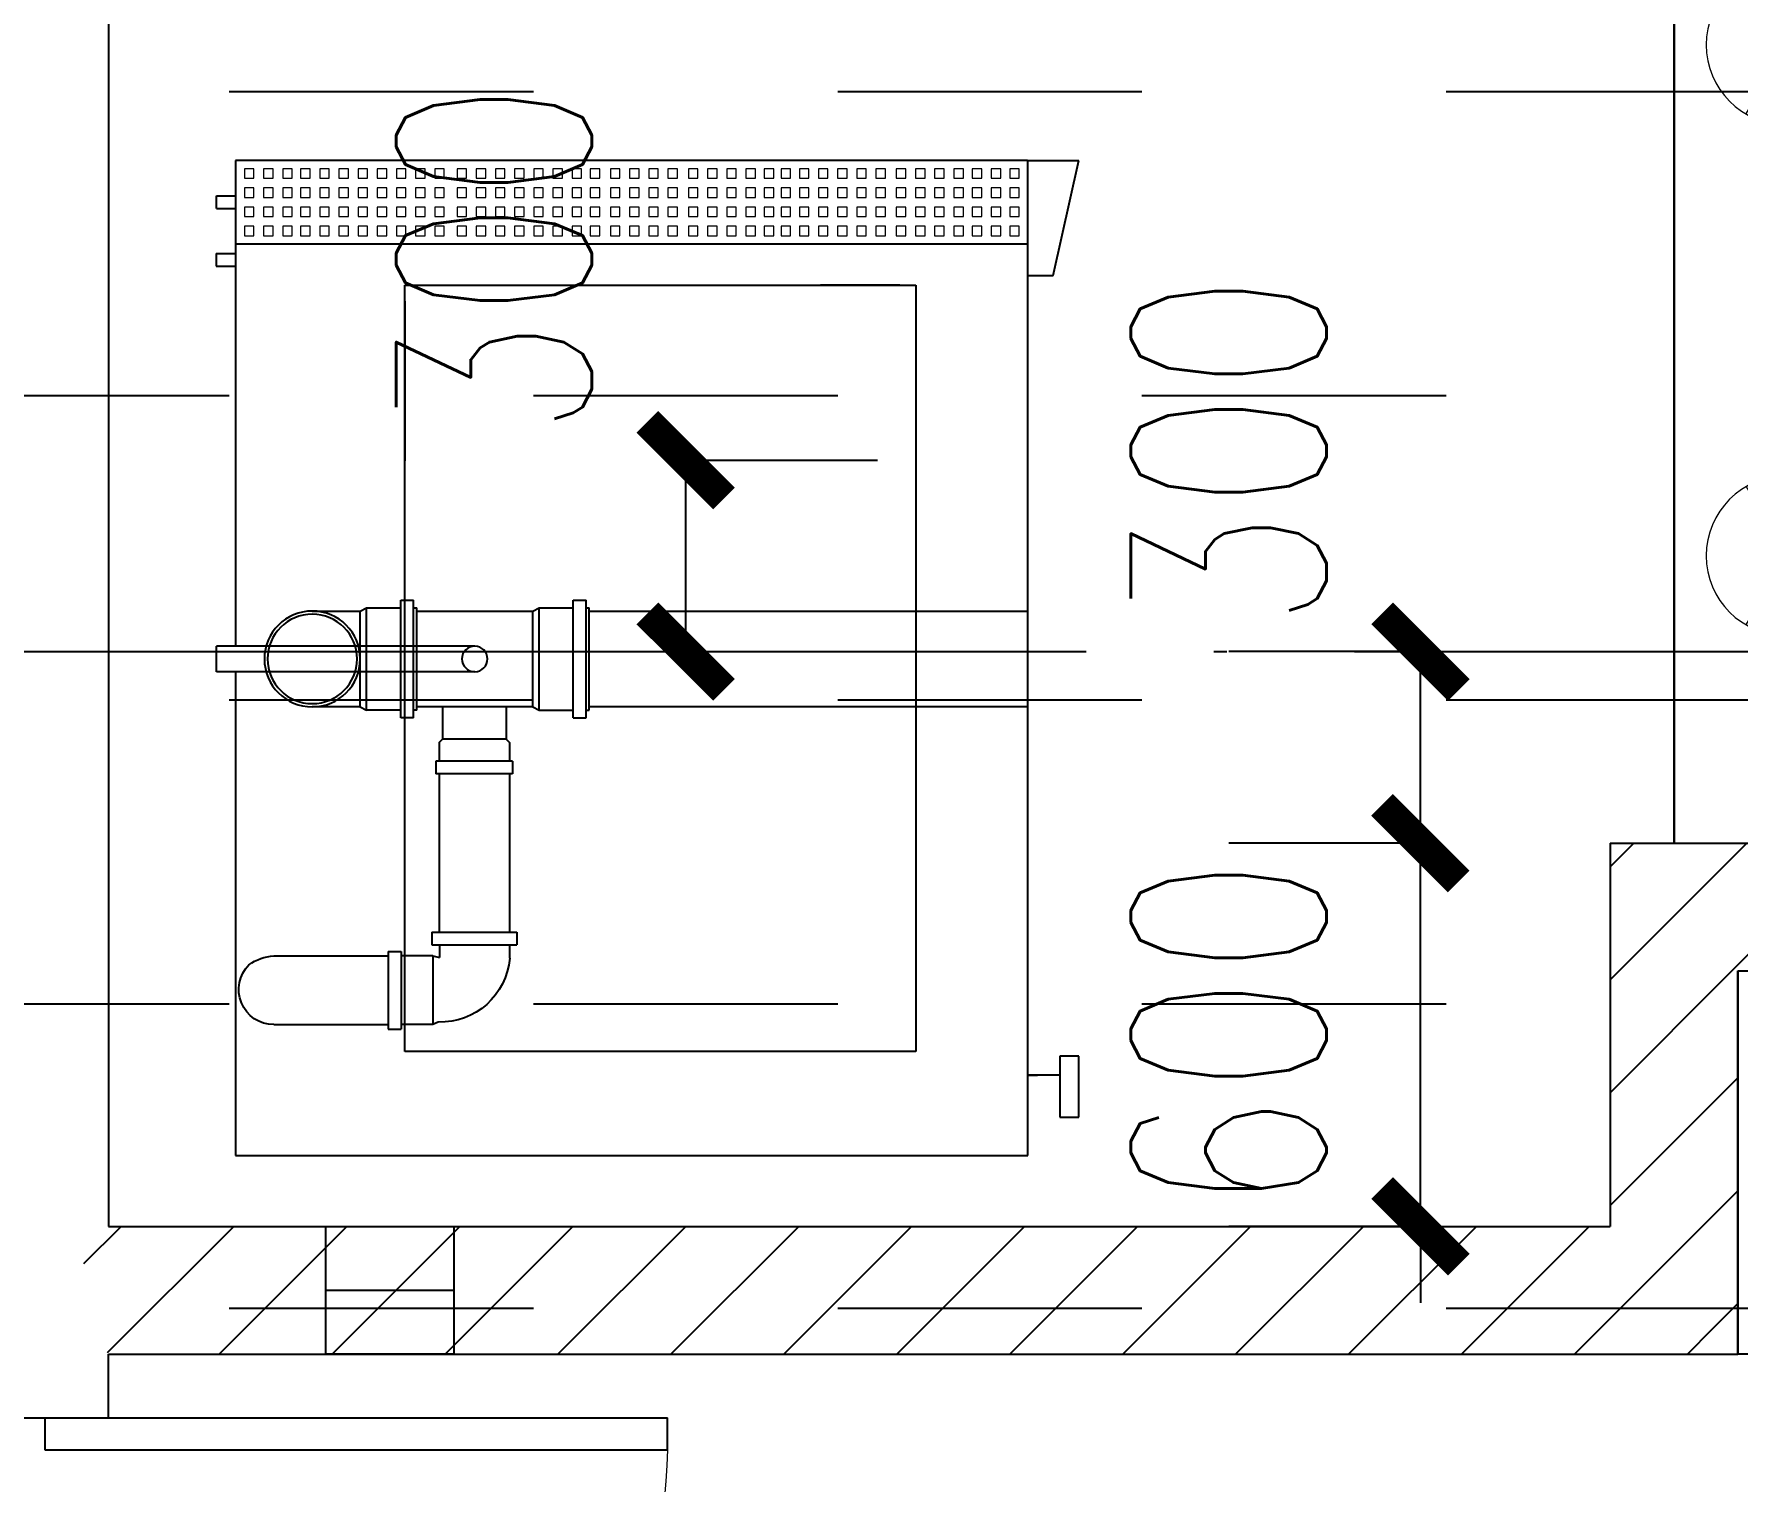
# Model space of a CAD drawing. Header units: millimetres. Extents: x 12325263 to 13848842, y -1463133 to 573208.
# Drawn here: x 12566980 to 12569647, y -844187 to -841920 of the extents above; entities that cross this region are included whole.
import ezdxf
from ezdxf.xclip import XClip

# ---------------------------------------------------------------- set-up
doc = ezdxf.new("R2010")
doc.units = ezdxf.units.MM
doc.header["$LTSCALE"] = 1000
doc.header["$XCLIPFRAME"] = 0
doc.linetypes.add('DOTE', pattern=[2.42, 2, -0.2, 0.02, -0.2])
for name, color, linetype in [('A-ANNO-DIMS', 83, 'Continuous'), ('A-AXIS', 16, 'DOTE'), ('A-WALL', 5, 'Continuous'), ('A-WALL-PATT', 8, 'Continuous'), ('A_WALL(防火墙)', 151, 'Continuous'), ('fur202301', 252, 'Continuous'), ('WALL', 5, 'Continuous'), ('WALL-SHATCH', 8, 'Continuous'), ('WINDOW', 4, 'Continuous'), ('WINDOW_TEXT', 7, 'Continuous'), ('建筑-楼板开洞', 251, 'Continuous')]:
    doc.layers.add(name, color=color, linetype=linetype)
doc.styles.add('_TCH_DIM_T3', font='SIMPLEX.shx', dxfattribs={"width": 0.705882, "bigfont": 'GBCBIG.shx'})
doc.styles.add('_TCH_WINDOW', font='SIMPLEX', dxfattribs={"width": 0.7, "height": 3.5, "bigfont": 'GBCBIG'})
doc.dimstyles.new('_TCH_ARCH&&120', dxfattribs={"dimtxt": 306, "dimasz": 120, "dimexe": 300, "dimexo": 360, "dimgap": 147, "dimtad": 1, "dimdec": 0, "dimzin": 0, "dimdsep": 46, "dimtxsty": '_TCH_DIM_T3', "dimblk": 'ARCHTICK', "dimcen": 0.09, "dimclrt": 7, "dimazin": 2, "dimtfac": 1, "dimtdec": 0, "dimtix": 1, "dimtmove": 2, "dimatfit": 3, "dimfxl": 1, "dimfxlon": 1, "dimtolj": 1, "dimtzin": 0, "dimarcsym": 0})
pattern_1 = [(45, (0, 89.76), (-88.388383, 88.388383), [])]

# ---------------------------------------------------------------- blocks, each defined once
blk = doc.blocks.new('adgshg13-A$C7F010FC0')
at = {"layer": 'WALL-SHATCH'}
h = blk.add_hatch(color=256, dxfattribs=at)
h.dxf.hatch_style = 1
h.paths.add_polyline_path([(-60384.2, -16880.9), (-763.2, 197.5), (12587.6, -13153.3), (12587.6, -157996), (-162964.9, -188820.4), (-171262.4, -180522.9), (-171262.4, -31310.9), (-150707.2, -10755.7), (-131860.1, -7980.9), (-99162.4, -7980.9), (-99162.4, -4980.9), (-76620.4, -4980.9), (-70107.7, -16880.9)], flags=16)
h.paths.add_polyline_path([(-60091.2, -16380.9), (-646.9, 646.9), (12987.6, -12987.6), (12987.6, -158331.9), (-163100.6, -189250.4), (-171662.4, -180688.6), (-171662.4, -31145.2), (-150777.9, -10260.7), (-131896.7, -7480.9), (-99562.4, -7480.9), (-99562.4, -4580.9), (-76365.6, -4580.9), (-69907.5, -16380.9)])
blk = doc.blocks.new('A$C4C7A72D3')
at = {"layer": 'WALL', "color": 1}
blk.add_blockref('adgshg13-A$C7F010FC0', (210433, 205503.6), dxfattribs=at)
blk = doc.blocks.new('qlzw')
at = {"layer": 'A-AXIS'}
blk.add_line((12411416.8, 1038989.8), (12486866.8, 1038989.8), dxfattribs=at)
blk = doc.blocks.new('asdgag管位')
at = {"layer": 'fur202301'}
blk.add_line((12573126, 675360.4), (12573126, 675160.4), dxfattribs=at)
blk.add_lwpolyline([(12573026, 675360.4), (12573226, 675360.4), (12573226, 675160.4), (12573026, 675160.4)], close=True, dxfattribs=at)
blk = doc.blocks.new('asdgag2019062415121369766')
at = {"color": 2}
for p, q in [((145.4, 0), (145.4, -30)), ((145.4, 0), (165.4, 0)), ((165.4, 0), (165.4, -30)), ((55.4, -0.2), (55.4, -30)), ((75.4, -0.2), (55.4, -0.2)), ((75.4, -0.2), (75.4, -30)), ((760.4, -77.9), (760.4, -0.2)), ((800.4, -0.2), (760.4, -0.2)), ((800.4, -77.9), (800.4, -0.2)), ((0, -1269.8), (0, -30)), ((0, -30), (760.4, -30)), ((130.4, -30), (130.4, -1270)), ((800.4, -30), (1558, -30)), ((1558, -30), (1558, -1270)), ((760.4, -404.5), (760.4, -77.9)), ((800.4, -404.5), (800.4, -77.9)), ((1245.5, -90), (1245.5, -269.1)), ((1353, -90), (1353, -269.1)), ((705.4, -150.2), (705.4, -225.2)), ((855.4, -225.2), (855.4, -150.2)), ((705.4, -225.2), (700.4, -235.2)), ((860.4, -235.2), (700.4, -235.2)), ((700.4, -235.2), (700.4, -288.7)), ((855.4, -225.2), (705.4, -225.2)), ((855.4, -225.2), (860.4, -235.2)), ((860.4, -288.7), (860.4, -235.2)), ((872.4, -288.7), (688.4, -288.7)), ((688.4, -288.7), (688.4, -308.7)), ((872.4, -308.7), (872.4, -288.7)), ((1238.5, -269.1), (1360, -269.1)), ((1238.5, -269.1), (1238.5, -289.1)), ((1238.5, -289.1), (1360, -289.1)), ((1245.5, -339.1), (1245.5, -289.1)), ((1353, -339.1), (1353, -289.1)), ((1360, -269.1), (1360, -289.1)), ((1395, -295), (195, -295)), ((195, -295), (195, -1095)), ((220, -295), (470, -295)), ((872.4, -308.7), (688.4, -308.7)), ((700.4, -308.7), (700.4, -313.7)), ((860.4, -313.7), (700.4, -313.7)), ((855.4, -313.7), (705.4, -313.7)), ((705.4, -313.7), (705.4, -495.2)), ((855.4, -495.2), (855.4, -313.7)), ((860.4, -313.7), (860.4, -308.7)), ((1395, -1095), (1395, -295)), ((940.5, -463.8), (940.5, -343.8)), ((940.5, -343.8), (960.5, -343.8)), ((960.5, -463.8), (960.5, -343.8)), ((1208, -337.1), (1228, -337.1)), ((1208, -337.1), (1208, -348.8)), ((1228, -337.1), (1228, -470.4)), ((1245.5, -339.1), (1248, -349.1)), ((1245.5, -339.1), (1353, -339.1)), ((1348.9, -347.3), (1353, -339.1)), ((856.2, -353.8), (906.2, -353.8)), ((911.2, -348.8), (906.2, -353.8)), ((906.2, -453.8), (906.2, -353.8)), ((911.2, -348.8), (940.5, -348.8)), ((960.5, -348.8), (1208, -348.8)), ((1208, -348.8), (1208, -458.8)), ((1228, -349.1), (1240.5, -349.1)), ((1240.5, -349.1), (1248, -349.1)), ((856.2, -453.8), (906.2, -453.8)), ((906.2, -453.8), (911.2, -458.8)), ((911.2, -458.8), (940.5, -458.8)), ((940.5, -463.8), (960.5, -463.8)), ((960.5, -458.8), (1208, -458.8)), ((1208, -458.8), (1208, -470.4)), ((1208, -470.4), (1228, -470.4)), ((1228, -459.1), (1248.9, -459.1)), ((705.4, -495.2), (700.4, -505.2)), ((860.4, -505.2), (700.4, -505.2)), ((700.4, -505.2), (700.4, -558.7)), ((855.4, -495.2), (705.4, -495.2)), ((855.4, -495.2), (860.4, -505.2)), ((860.4, -505.2), (860.4, -558.7)), ((872.4, -558.7), (688.4, -558.7)), ((688.4, -558.7), (688.4, -578.7)), ((872.4, -558.7), (872.4, -578.7)), ((872.4, -578.7), (688.4, -578.7)), ((700.4, -578.7), (700.4, -583.7)), ((860.4, -583.7), (700.4, -583.7)), ((705.4, -583.7), (705.4, -1270)), ((855.4, -1270), (855.4, -583.7)), ((860.4, -578.7), (860.4, -583.7)), ((195, -1070), (195, -945.8)), ((1395, -1070), (1395, -945.8)), ((195, -1095), (1395, -1095)), ((220, -1095), (470, -1095)), ((1558, -1270), (0, -1270)), ((0, -1270), (0, -1349.8)), ((180, -1270), (180, -1310)), ((1432.2, -1320.2), (1432.2, -1270.2)), ((1432.2, -1270.2), (1432.2, -1285.2)), ((180, -1310), (0, -1349.8)), ((1402.2, -1350.2), (1402.2, -1320.2)), ((1402.2, -1320.2), (1497.9, -1320.2)), ((1497.9, -1320.2), (1497.9, -1350.2)), ((1497.9, -1350.2), (1402.2, -1350.2))]:
    blk.add_line(p, q, dxfattribs=at)
at = {"color": 1, "lineweight": 9}
for p, q in [((12.9, -43.9), (27.9, -43.9)), ((12.9, -58.9), (12.9, -43.9)), ((27.9, -43.9), (27.9, -58.9)), ((42.9, -43.9), (57.9, -43.9)), ((42.9, -58.9), (42.9, -43.9)), ((57.9, -43.9), (57.9, -58.9)), ((72.9, -43.9), (87.9, -43.9)), ((72.9, -58.9), (72.9, -43.9)), ((87.9, -43.9), (87.9, -58.9)), ((102.9, -43.9), (117.9, -43.9)), ((102.9, -58.9), (102.9, -43.9)), ((117.9, -43.9), (117.9, -58.9)), ((27.9, -58.9), (12.9, -58.9)), ((12.9, -73.9), (27.9, -73.9)), ((12.9, -88.9), (12.9, -73.9)), ((27.9, -73.9), (27.9, -88.9)), ((57.9, -58.9), (42.9, -58.9)), ((42.9, -73.9), (57.9, -73.9)), ((42.9, -88.9), (42.9, -73.9)), ((57.9, -73.9), (57.9, -88.9)), ((87.9, -58.9), (72.9, -58.9)), ((72.9, -73.9), (87.9, -73.9)), ((72.9, -88.9), (72.9, -73.9)), ((87.9, -73.9), (87.9, -88.9)), ((117.9, -58.9), (102.9, -58.9)), ((102.9, -73.9), (117.9, -73.9)), ((102.9, -88.9), (102.9, -73.9)), ((117.9, -73.9), (117.9, -88.9)), ((27.9, -88.9), (12.9, -88.9)), ((12.9, -103.9), (27.9, -103.9)), ((12.9, -118.9), (12.9, -103.9)), ((27.9, -103.9), (27.9, -118.9)), ((57.9, -88.9), (42.9, -88.9)), ((42.9, -103.9), (57.9, -103.9)), ((42.9, -118.9), (42.9, -103.9)), ((57.9, -103.9), (57.9, -118.9)), ((87.9, -88.9), (72.9, -88.9)), ((72.9, -103.9), (87.9, -103.9)), ((72.9, -118.9), (72.9, -103.9)), ((87.9, -103.9), (87.9, -118.9)), ((117.9, -88.9), (102.9, -88.9)), ((102.9, -103.9), (117.9, -103.9)), ((102.9, -118.9), (102.9, -103.9)), ((117.9, -103.9), (117.9, -118.9)), ((27.9, -118.9), (12.9, -118.9)), ((12.9, -131.8), (27.9, -131.8)), ((12.9, -146.8), (12.9, -131.8)), ((27.9, -131.8), (27.9, -146.8)), ((57.9, -118.9), (42.9, -118.9)), ((42.9, -131.8), (57.9, -131.8)), ((42.9, -146.8), (42.9, -131.8)), ((57.9, -131.8), (57.9, -146.8)), ((87.9, -118.9), (72.9, -118.9)), ((72.9, -131.8), (87.9, -131.8)), ((72.9, -146.8), (72.9, -131.8)), ((87.9, -131.8), (87.9, -146.8)), ((117.9, -118.9), (102.9, -118.9)), ((102.9, -131.8), (117.9, -131.8)), ((102.9, -146.8), (102.9, -131.8)), ((117.9, -131.8), (117.9, -146.8)), ((27.9, -146.8), (12.9, -146.8)), ((57.9, -146.8), (42.9, -146.8)), ((87.9, -146.8), (72.9, -146.8)), ((117.9, -146.8), (102.9, -146.8)), ((12.9, -161.8), (27.9, -161.8)), ((12.9, -176.8), (12.9, -161.8)), ((27.9, -176.8), (12.9, -176.8)), ((27.9, -161.8), (27.9, -176.8)), ((42.9, -161.8), (57.9, -161.8)), ((42.9, -176.8), (42.9, -161.8)), ((57.9, -176.8), (42.9, -176.8)), ((57.9, -161.8), (57.9, -176.8)), ((72.9, -161.8), (87.9, -161.8)), ((72.9, -176.8), (72.9, -161.8)), ((87.9, -176.8), (72.9, -176.8)), ((87.9, -161.8), (87.9, -176.8)), ((102.9, -161.8), (117.9, -161.8)), ((102.9, -176.8), (102.9, -161.8)), ((117.9, -176.8), (102.9, -176.8)), ((117.9, -161.8), (117.9, -176.8)), ((12.9, -191.8), (27.9, -191.8)), ((12.9, -206.8), (12.9, -191.8)), ((27.9, -206.8), (12.9, -206.8)), ((27.9, -191.8), (27.9, -206.8)), ((42.9, -191.8), (57.9, -191.8)), ((42.9, -206.8), (42.9, -191.8)), ((57.9, -206.8), (42.9, -206.8)), ((57.9, -191.8), (57.9, -206.8)), ((72.9, -191.8), (87.9, -191.8)), ((72.9, -206.8), (72.9, -191.8)), ((87.9, -206.8), (72.9, -206.8)), ((87.9, -191.8), (87.9, -206.8)), ((102.9, -191.8), (117.9, -191.8)), ((102.9, -206.8), (102.9, -191.8)), ((117.9, -206.8), (102.9, -206.8)), ((117.9, -191.8), (117.9, -206.8)), ((12.9, -221.8), (27.9, -221.8)), ((12.9, -236.8), (12.9, -221.8)), ((27.9, -236.8), (12.9, -236.8)), ((27.9, -221.8), (27.9, -236.8)), ((42.9, -221.8), (57.9, -221.8)), ((42.9, -236.8), (42.9, -221.8)), ((57.9, -236.8), (42.9, -236.8)), ((57.9, -221.8), (57.9, -236.8)), ((72.9, -221.8), (87.9, -221.8)), ((72.9, -236.8), (72.9, -221.8)), ((87.9, -236.8), (72.9, -236.8)), ((87.9, -221.8), (87.9, -236.8)), ((102.9, -221.8), (117.9, -221.8)), ((102.9, -236.8), (102.9, -221.8)), ((117.9, -236.8), (102.9, -236.8)), ((117.9, -221.8), (117.9, -236.8)), ((12.9, -251.8), (27.9, -251.8)), ((12.9, -266.8), (12.9, -251.8)), ((27.9, -251.8), (27.9, -266.8)), ((42.9, -251.8), (57.9, -251.8)), ((42.9, -266.8), (42.9, -251.8)), ((57.9, -251.8), (57.9, -266.8)), ((72.9, -251.8), (87.9, -251.8)), ((72.9, -266.8), (72.9, -251.8)), ((87.9, -251.8), (87.9, -266.8)), ((102.9, -251.8), (117.9, -251.8)), ((102.9, -266.8), (102.9, -251.8)), ((117.9, -251.8), (117.9, -266.8)), ((27.9, -266.8), (12.9, -266.8)), ((12.9, -281.8), (27.9, -281.8)), ((12.9, -296.8), (12.9, -281.8)), ((27.9, -281.8), (27.9, -296.8)), ((57.9, -266.8), (42.9, -266.8)), ((42.9, -281.8), (57.9, -281.8)), ((42.9, -296.8), (42.9, -281.8)), ((57.9, -281.8), (57.9, -296.8)), ((87.9, -266.8), (72.9, -266.8)), ((72.9, -281.8), (87.9, -281.8)), ((72.9, -296.8), (72.9, -281.8)), ((87.9, -281.8), (87.9, -296.8)), ((117.9, -266.8), (102.9, -266.8)), ((102.9, -281.8), (117.9, -281.8)), ((102.9, -296.8), (102.9, -281.8)), ((117.9, -281.8), (117.9, -296.8)), ((27.9, -296.8), (12.9, -296.8)), ((12.9, -311.8), (27.9, -311.8)), ((12.9, -326.8), (12.9, -311.8)), ((27.9, -311.8), (27.9, -326.8)), ((57.9, -296.8), (42.9, -296.8)), ((42.9, -311.8), (57.9, -311.8)), ((42.9, -326.8), (42.9, -311.8)), ((57.9, -311.8), (57.9, -326.8)), ((87.9, -296.8), (72.9, -296.8)), ((72.9, -311.8), (87.9, -311.8)), ((72.9, -326.8), (72.9, -311.8)), ((87.9, -311.8), (87.9, -326.8)), ((117.9, -296.8), (102.9, -296.8)), ((102.9, -311.8), (117.9, -311.8)), ((102.9, -326.8), (102.9, -311.8)), ((117.9, -311.8), (117.9, -326.8)), ((27.9, -326.8), (12.9, -326.8)), ((12.9, -341.8), (27.9, -341.8)), ((12.9, -356.8), (12.9, -341.8)), ((27.9, -341.8), (27.9, -356.8)), ((57.9, -326.8), (42.9, -326.8)), ((42.9, -341.8), (57.9, -341.8)), ((42.9, -356.8), (42.9, -341.8)), ((57.9, -341.8), (57.9, -356.8)), ((87.9, -326.8), (72.9, -326.8)), ((72.9, -341.8), (87.9, -341.8)), ((72.9, -356.8), (72.9, -341.8)), ((87.9, -341.8), (87.9, -356.8)), ((117.9, -326.8), (102.9, -326.8)), ((102.9, -341.8), (117.9, -341.8)), ((102.9, -356.8), (102.9, -341.8)), ((117.9, -341.8), (117.9, -356.8)), ((27.9, -356.8), (12.9, -356.8)), ((57.9, -356.8), (42.9, -356.8)), ((87.9, -356.8), (72.9, -356.8)), ((117.9, -356.8), (102.9, -356.8)), ((12.9, -376.8), (27.9, -376.8)), ((12.9, -391.8), (12.9, -376.8)), ((27.9, -391.8), (12.9, -391.8)), ((27.9, -376.8), (27.9, -391.8)), ((42.9, -376.8), (57.9, -376.8)), ((42.9, -391.8), (42.9, -376.8)), ((57.9, -391.8), (42.9, -391.8)), ((57.9, -376.8), (57.9, -391.8)), ((72.9, -376.8), (87.9, -376.8)), ((72.9, -391.8), (72.9, -376.8)), ((87.9, -391.8), (72.9, -391.8)), ((87.9, -376.8), (87.9, -391.8)), ((102.9, -376.8), (117.9, -376.8)), ((102.9, -391.8), (102.9, -376.8)), ((117.9, -391.8), (102.9, -391.8)), ((117.9, -376.8), (117.9, -391.8)), ((12.9, -406.8), (27.9, -406.8)), ((12.9, -421.8), (12.9, -406.8)), ((27.9, -421.8), (12.9, -421.8)), ((27.9, -406.8), (27.9, -421.8)), ((42.9, -406.8), (57.9, -406.8)), ((42.9, -421.8), (42.9, -406.8)), ((57.9, -421.8), (42.9, -421.8)), ((57.9, -406.8), (57.9, -421.8)), ((72.9, -406.8), (87.9, -406.8)), ((72.9, -421.8), (72.9, -406.8)), ((87.9, -421.8), (72.9, -421.8)), ((87.9, -406.8), (87.9, -421.8)), ((102.9, -406.8), (117.9, -406.8)), ((102.9, -421.8), (102.9, -406.8)), ((117.9, -421.8), (102.9, -421.8)), ((117.9, -406.8), (117.9, -421.8)), ((12.9, -436.8), (27.9, -436.8)), ((12.9, -451.8), (12.9, -436.8)), ((27.9, -451.8), (12.9, -451.8)), ((27.9, -436.8), (27.9, -451.8)), ((42.9, -436.8), (57.9, -436.8)), ((42.9, -451.8), (42.9, -436.8)), ((57.9, -451.8), (42.9, -451.8)), ((57.9, -436.8), (57.9, -451.8)), ((72.9, -436.8), (87.9, -436.8)), ((72.9, -451.8), (72.9, -436.8)), ((87.9, -451.8), (72.9, -451.8)), ((87.9, -436.8), (87.9, -451.8)), ((102.9, -436.8), (117.9, -436.8)), ((102.9, -451.8), (102.9, -436.8)), ((117.9, -451.8), (102.9, -451.8)), ((117.9, -436.8), (117.9, -451.8)), ((12.9, -466.8), (27.9, -466.8)), ((12.9, -481.8), (12.9, -466.8)), ((27.9, -466.8), (27.9, -481.8)), ((42.9, -466.8), (57.9, -466.8)), ((42.9, -481.8), (42.9, -466.8)), ((57.9, -466.8), (57.9, -481.8)), ((72.9, -466.8), (87.9, -466.8)), ((72.9, -481.8), (72.9, -466.8)), ((87.9, -466.8), (87.9, -481.8)), ((102.9, -466.8), (117.9, -466.8)), ((102.9, -481.8), (102.9, -466.8)), ((117.9, -466.8), (117.9, -481.8)), ((27.9, -481.8), (12.9, -481.8)), ((12.9, -496.8), (27.9, -496.8)), ((12.9, -511.8), (12.9, -496.8)), ((27.9, -496.8), (27.9, -511.8)), ((57.9, -481.8), (42.9, -481.8)), ((42.9, -496.8), (57.9, -496.8)), ((42.9, -511.8), (42.9, -496.8)), ((57.9, -496.8), (57.9, -511.8)), ((87.9, -481.8), (72.9, -481.8)), ((72.9, -496.8), (87.9, -496.8)), ((72.9, -511.8), (72.9, -496.8)), ((87.9, -496.8), (87.9, -511.8)), ((117.9, -481.8), (102.9, -481.8)), ((102.9, -496.8), (117.9, -496.8)), ((102.9, -511.8), (102.9, -496.8)), ((117.9, -496.8), (117.9, -511.8)), ((27.9, -511.8), (12.9, -511.8)), ((12.9, -526.8), (27.9, -526.8)), ((12.9, -541.8), (12.9, -526.8)), ((27.9, -526.8), (27.9, -541.8)), ((57.9, -511.8), (42.9, -511.8)), ((42.9, -526.8), (57.9, -526.8)), ((42.9, -541.8), (42.9, -526.8)), ((57.9, -526.8), (57.9, -541.8)), ((87.9, -511.8), (72.9, -511.8)), ((72.9, -526.8), (87.9, -526.8)), ((72.9, -541.8), (72.9, -526.8)), ((87.9, -526.8), (87.9, -541.8)), ((117.9, -511.8), (102.9, -511.8)), ((102.9, -526.8), (117.9, -526.8)), ((102.9, -541.8), (102.9, -526.8)), ((117.9, -526.8), (117.9, -541.8)), ((27.9, -541.8), (12.9, -541.8)), ((12.9, -556.8), (27.9, -556.8)), ((12.9, -571.8), (12.9, -556.8)), ((27.9, -556.8), (27.9, -571.8)), ((57.9, -541.8), (42.9, -541.8)), ((42.9, -556.8), (57.9, -556.8)), ((42.9, -571.8), (42.9, -556.8)), ((57.9, -556.8), (57.9, -571.8)), ((87.9, -541.8), (72.9, -541.8)), ((72.9, -556.8), (87.9, -556.8)), ((72.9, -571.8), (72.9, -556.8)), ((87.9, -556.8), (87.9, -571.8)), ((117.9, -541.8), (102.9, -541.8)), ((102.9, -556.8), (117.9, -556.8)), ((102.9, -571.8), (102.9, -556.8)), ((117.9, -556.8), (117.9, -571.8)), ((27.9, -571.8), (12.9, -571.8)), ((12.9, -585.3), (27.9, -585.3)), ((12.9, -600.3), (12.9, -585.3)), ((27.9, -585.3), (27.9, -600.3)), ((57.9, -571.8), (42.9, -571.8)), ((42.9, -585.3), (57.9, -585.3)), ((42.9, -600.3), (42.9, -585.3)), ((57.9, -585.3), (57.9, -600.3)), ((87.9, -571.8), (72.9, -571.8)), ((72.9, -585.3), (87.9, -585.3)), ((72.9, -600.3), (72.9, -585.3)), ((87.9, -585.3), (87.9, -600.3)), ((117.9, -571.8), (102.9, -571.8)), ((102.9, -585.3), (117.9, -585.3)), ((102.9, -600.3), (102.9, -585.3)), ((117.9, -585.3), (117.9, -600.3)), ((27.9, -600.3), (12.9, -600.3)), ((57.9, -600.3), (42.9, -600.3)), ((87.9, -600.3), (72.9, -600.3)), ((117.9, -600.3), (102.9, -600.3)), ((12.9, -616.8), (27.9, -616.8)), ((12.9, -631.8), (12.9, -616.8)), ((27.9, -631.8), (12.9, -631.8)), ((27.9, -616.8), (27.9, -631.8)), ((42.9, -616.8), (57.9, -616.8)), ((42.9, -631.8), (42.9, -616.8)), ((57.9, -631.8), (42.9, -631.8)), ((57.9, -616.8), (57.9, -631.8)), ((72.9, -616.8), (87.9, -616.8)), ((72.9, -631.8), (72.9, -616.8)), ((87.9, -631.8), (72.9, -631.8)), ((87.9, -616.8), (87.9, -631.8)), ((102.9, -616.8), (117.9, -616.8)), ((102.9, -631.8), (102.9, -616.8)), ((117.9, -631.8), (102.9, -631.8)), ((117.9, -616.8), (117.9, -631.8)), ((12.9, -646.8), (27.9, -646.8)), ((12.9, -661.8), (12.9, -646.8)), ((27.9, -661.8), (12.9, -661.8)), ((27.9, -646.8), (27.9, -661.8)), ((42.9, -646.8), (57.9, -646.8)), ((42.9, -661.8), (42.9, -646.8)), ((57.9, -661.8), (42.9, -661.8)), ((57.9, -646.8), (57.9, -661.8)), ((72.9, -646.8), (87.9, -646.8)), ((72.9, -661.8), (72.9, -646.8)), ((87.9, -661.8), (72.9, -661.8)), ((87.9, -646.8), (87.9, -661.8)), ((102.9, -646.8), (117.9, -646.8)), ((102.9, -661.8), (102.9, -646.8)), ((117.9, -661.8), (102.9, -661.8)), ((117.9, -646.8), (117.9, -661.8)), ((12.9, -676.8), (27.9, -676.8)), ((12.9, -691.8), (12.9, -676.8)), ((27.9, -691.8), (12.9, -691.8)), ((27.9, -676.8), (27.9, -691.8)), ((42.9, -676.8), (57.9, -676.8)), ((42.9, -691.8), (42.9, -676.8)), ((57.9, -691.8), (42.9, -691.8)), ((57.9, -676.8), (57.9, -691.8)), ((72.9, -676.8), (87.9, -676.8)), ((72.9, -691.8), (72.9, -676.8)), ((87.9, -691.8), (72.9, -691.8)), ((87.9, -676.8), (87.9, -691.8)), ((102.9, -676.8), (117.9, -676.8)), ((102.9, -691.8), (102.9, -676.8)), ((117.9, -691.8), (102.9, -691.8)), ((117.9, -676.8), (117.9, -691.8)), ((12.9, -706.8), (27.9, -706.8)), ((12.9, -721.8), (12.9, -706.8)), ((27.9, -706.8), (27.9, -721.8)), ((42.9, -706.8), (57.9, -706.8)), ((42.9, -721.8), (42.9, -706.8)), ((57.9, -706.8), (57.9, -721.8)), ((72.9, -706.8), (87.9, -706.8)), ((72.9, -721.8), (72.9, -706.8)), ((87.9, -706.8), (87.9, -721.8)), ((102.9, -706.8), (117.9, -706.8)), ((102.9, -721.8), (102.9, -706.8)), ((117.9, -706.8), (117.9, -721.8)), ((27.9, -721.8), (12.9, -721.8)), ((12.9, -738.8), (27.9, -738.8)), ((12.9, -753.8), (12.9, -738.8)), ((27.9, -738.8), (27.9, -753.8)), ((57.9, -721.8), (42.9, -721.8)), ((42.9, -738.8), (57.9, -738.8)), ((42.9, -753.8), (42.9, -738.8)), ((57.9, -738.8), (57.9, -753.8)), ((87.9, -721.8), (72.9, -721.8)), ((72.9, -738.8), (87.9, -738.8)), ((72.9, -753.8), (72.9, -738.8)), ((87.9, -738.8), (87.9, -753.8)), ((117.9, -721.8), (102.9, -721.8)), ((102.9, -738.8), (117.9, -738.8)), ((102.9, -753.8), (102.9, -738.8)), ((117.9, -738.8), (117.9, -753.8)), ((27.9, -753.8), (12.9, -753.8)), ((12.9, -768.8), (27.9, -768.8)), ((12.9, -783.8), (12.9, -768.8)), ((27.9, -768.8), (27.9, -783.8)), ((57.9, -753.8), (42.9, -753.8)), ((42.9, -768.8), (57.9, -768.8)), ((42.9, -783.8), (42.9, -768.8)), ((57.9, -768.8), (57.9, -783.8)), ((87.9, -753.8), (72.9, -753.8)), ((72.9, -768.8), (87.9, -768.8)), ((72.9, -783.8), (72.9, -768.8)), ((87.9, -768.8), (87.9, -783.8)), ((117.9, -753.8), (102.9, -753.8)), ((102.9, -768.8), (117.9, -768.8)), ((102.9, -783.8), (102.9, -768.8)), ((117.9, -768.8), (117.9, -783.8)), ((27.9, -783.8), (12.9, -783.8)), ((12.9, -798.8), (27.9, -798.8)), ((12.9, -813.8), (12.9, -798.8)), ((27.9, -798.8), (27.9, -813.8)), ((57.9, -783.8), (42.9, -783.8)), ((42.9, -798.8), (57.9, -798.8)), ((42.9, -813.8), (42.9, -798.8)), ((57.9, -798.8), (57.9, -813.8)), ((87.9, -783.8), (72.9, -783.8)), ((72.9, -798.8), (87.9, -798.8)), ((72.9, -813.8), (72.9, -798.8)), ((87.9, -798.8), (87.9, -813.8)), ((117.9, -783.8), (102.9, -783.8)), ((102.9, -798.8), (117.9, -798.8)), ((102.9, -813.8), (102.9, -798.8)), ((117.9, -798.8), (117.9, -813.8)), ((27.9, -813.8), (12.9, -813.8)), ((57.9, -813.8), (42.9, -813.8)), ((87.9, -813.8), (72.9, -813.8)), ((117.9, -813.8), (102.9, -813.8)), ((12.9, -828.8), (27.9, -828.8)), ((12.9, -843.8), (12.9, -828.8)), ((27.9, -843.8), (12.9, -843.8)), ((27.9, -828.8), (27.9, -843.8)), ((42.9, -828.8), (57.9, -828.8)), ((42.9, -843.8), (42.9, -828.8)), ((57.9, -843.8), (42.9, -843.8)), ((57.9, -828.8), (57.9, -843.8)), ((72.9, -828.8), (87.9, -828.8)), ((72.9, -843.8), (72.9, -828.8)), ((87.9, -843.8), (72.9, -843.8)), ((87.9, -828.8), (87.9, -843.8)), ((102.9, -828.8), (117.9, -828.8)), ((102.9, -843.8), (102.9, -828.8)), ((117.9, -843.8), (102.9, -843.8)), ((117.9, -828.8), (117.9, -843.8)), ((12.9, -857.5), (27.9, -857.5)), ((12.9, -872.5), (12.9, -857.5)), ((27.9, -872.5), (12.9, -872.5)), ((27.9, -857.5), (27.9, -872.5)), ((42.9, -857.5), (57.9, -857.5)), ((42.9, -872.5), (42.9, -857.5)), ((57.9, -872.5), (42.9, -872.5)), ((57.9, -857.5), (57.9, -872.5)), ((72.9, -857.5), (87.9, -857.5)), ((72.9, -872.5), (72.9, -857.5)), ((87.9, -872.5), (72.9, -872.5)), ((87.9, -857.5), (87.9, -872.5)), ((102.9, -857.5), (117.9, -857.5)), ((102.9, -872.5), (102.9, -857.5)), ((117.9, -872.5), (102.9, -872.5)), ((117.9, -857.5), (117.9, -872.5)), ((12.9, -883.9), (27.9, -883.9)), ((12.9, -898.9), (12.9, -883.9)), ((27.9, -898.9), (12.9, -898.9)), ((27.9, -883.9), (27.9, -898.9)), ((42.9, -883.9), (57.9, -883.9)), ((42.9, -898.9), (42.9, -883.9)), ((57.9, -898.9), (42.9, -898.9)), ((57.9, -883.9), (57.9, -898.9)), ((72.9, -883.9), (87.9, -883.9)), ((72.9, -898.9), (72.9, -883.9)), ((87.9, -898.9), (72.9, -898.9)), ((87.9, -883.9), (87.9, -898.9)), ((102.9, -883.9), (117.9, -883.9)), ((102.9, -898.9), (102.9, -883.9)), ((117.9, -898.9), (102.9, -898.9)), ((117.9, -883.9), (117.9, -898.9)), ((12.9, -912.5), (27.9, -912.5)), ((12.9, -927.5), (12.9, -912.5)), ((27.9, -927.5), (12.9, -927.5)), ((27.9, -912.5), (27.9, -927.5)), ((42.9, -912.5), (57.9, -912.5)), ((42.9, -927.5), (42.9, -912.5)), ((57.9, -927.5), (42.9, -927.5)), ((57.9, -912.5), (57.9, -927.5)), ((72.9, -912.5), (87.9, -912.5)), ((72.9, -927.5), (72.9, -912.5)), ((87.9, -927.5), (72.9, -927.5)), ((87.9, -912.5), (87.9, -927.5)), ((102.9, -912.5), (117.9, -912.5)), ((102.9, -927.5), (102.9, -912.5)), ((117.9, -927.5), (102.9, -927.5)), ((117.9, -912.5), (117.9, -927.5)), ((12.9, -942.3), (27.9, -942.3)), ((12.9, -957.3), (12.9, -942.3)), ((27.9, -957.3), (12.9, -957.3)), ((27.9, -942.3), (27.9, -957.3)), ((42.9, -942.3), (57.9, -942.3)), ((42.9, -957.3), (42.9, -942.3)), ((57.9, -957.3), (42.9, -957.3)), ((57.9, -942.3), (57.9, -957.3)), ((72.9, -942.3), (87.9, -942.3)), ((72.9, -957.3), (72.9, -942.3)), ((87.9, -957.3), (72.9, -957.3)), ((87.9, -942.3), (87.9, -957.3)), ((102.9, -942.3), (117.9, -942.3)), ((102.9, -957.3), (102.9, -942.3)), ((117.9, -957.3), (102.9, -957.3)), ((117.9, -942.3), (117.9, -957.3)), ((12.9, -972.3), (27.9, -972.3)), ((12.9, -987.3), (12.9, -972.3)), ((27.9, -972.3), (27.9, -987.3)), ((42.9, -972.3), (57.9, -972.3)), ((42.9, -987.3), (42.9, -972.3)), ((57.9, -972.3), (57.9, -987.3)), ((72.9, -972.3), (87.9, -972.3)), ((72.9, -987.3), (72.9, -972.3)), ((87.9, -972.3), (87.9, -987.3)), ((102.9, -972.3), (117.9, -972.3)), ((102.9, -987.3), (102.9, -972.3)), ((117.9, -972.3), (117.9, -987.3)), ((27.9, -987.3), (12.9, -987.3)), ((12.9, -1002.3), (27.9, -1002.3)), ((12.9, -1017.3), (12.9, -1002.3)), ((27.9, -1002.3), (27.9, -1017.3)), ((57.9, -987.3), (42.9, -987.3)), ((42.9, -1002.3), (57.9, -1002.3)), ((42.9, -1017.3), (42.9, -1002.3)), ((57.9, -1002.3), (57.9, -1017.3)), ((87.9, -987.3), (72.9, -987.3)), ((72.9, -1002.3), (87.9, -1002.3)), ((72.9, -1017.3), (72.9, -1002.3)), ((87.9, -1002.3), (87.9, -1017.3)), ((117.9, -987.3), (102.9, -987.3)), ((102.9, -1002.3), (117.9, -1002.3)), ((102.9, -1017.3), (102.9, -1002.3)), ((117.9, -1002.3), (117.9, -1017.3)), ((27.9, -1017.3), (12.9, -1017.3)), ((12.9, -1032.3), (27.9, -1032.3)), ((12.9, -1047.3), (12.9, -1032.3)), ((27.9, -1032.3), (27.9, -1047.3)), ((57.9, -1017.3), (42.9, -1017.3)), ((42.9, -1032.3), (57.9, -1032.3)), ((42.9, -1047.3), (42.9, -1032.3)), ((57.9, -1032.3), (57.9, -1047.3)), ((87.9, -1017.3), (72.9, -1017.3)), ((72.9, -1032.3), (87.9, -1032.3)), ((72.9, -1047.3), (72.9, -1032.3)), ((87.9, -1032.3), (87.9, -1047.3)), ((117.9, -1017.3), (102.9, -1017.3)), ((102.9, -1032.3), (117.9, -1032.3)), ((102.9, -1047.3), (102.9, -1032.3)), ((117.9, -1032.3), (117.9, -1047.3)), ((27.9, -1047.3), (12.9, -1047.3)), ((12.9, -1064.3), (27.9, -1064.3)), ((12.9, -1079.3), (12.9, -1064.3)), ((27.9, -1064.3), (27.9, -1079.3)), ((57.9, -1047.3), (42.9, -1047.3)), ((42.9, -1064.3), (57.9, -1064.3)), ((42.9, -1079.3), (42.9, -1064.3)), ((57.9, -1064.3), (57.9, -1079.3)), ((87.9, -1047.3), (72.9, -1047.3)), ((72.9, -1064.3), (87.9, -1064.3)), ((72.9, -1079.3), (72.9, -1064.3)), ((87.9, -1064.3), (87.9, -1079.3)), ((117.9, -1047.3), (102.9, -1047.3)), ((102.9, -1064.3), (117.9, -1064.3)), ((102.9, -1079.3), (102.9, -1064.3)), ((117.9, -1064.3), (117.9, -1079.3)), ((27.9, -1079.3), (12.9, -1079.3)), ((57.9, -1079.3), (42.9, -1079.3)), ((87.9, -1079.3), (72.9, -1079.3)), ((117.9, -1079.3), (102.9, -1079.3)), ((12.9, -1094.3), (27.9, -1094.3)), ((12.9, -1109.3), (12.9, -1094.3)), ((27.9, -1109.3), (12.9, -1109.3)), ((27.9, -1094.3), (27.9, -1109.3)), ((42.9, -1094.3), (57.9, -1094.3)), ((42.9, -1109.3), (42.9, -1094.3)), ((57.9, -1109.3), (42.9, -1109.3)), ((57.9, -1094.3), (57.9, -1109.3)), ((72.9, -1094.3), (87.9, -1094.3)), ((72.9, -1109.3), (72.9, -1094.3)), ((87.9, -1109.3), (72.9, -1109.3)), ((87.9, -1094.3), (87.9, -1109.3)), ((102.9, -1094.3), (117.9, -1094.3)), ((102.9, -1109.3), (102.9, -1094.3)), ((117.9, -1109.3), (102.9, -1109.3)), ((117.9, -1094.3), (117.9, -1109.3)), ((12.9, -1124.3), (27.9, -1124.3)), ((12.9, -1139.3), (12.9, -1124.3)), ((27.9, -1139.3), (12.9, -1139.3)), ((27.9, -1124.3), (27.9, -1139.3)), ((42.9, -1124.3), (57.9, -1124.3)), ((42.9, -1139.3), (42.9, -1124.3)), ((57.9, -1139.3), (42.9, -1139.3)), ((57.9, -1124.3), (57.9, -1139.3)), ((72.9, -1124.3), (87.9, -1124.3)), ((72.9, -1139.3), (72.9, -1124.3)), ((87.9, -1139.3), (72.9, -1139.3)), ((87.9, -1124.3), (87.9, -1139.3)), ((102.9, -1124.3), (117.9, -1124.3)), ((102.9, -1139.3), (102.9, -1124.3)), ((117.9, -1139.3), (102.9, -1139.3)), ((117.9, -1124.3), (117.9, -1139.3)), ((12.9, -1154.3), (27.9, -1154.3)), ((12.9, -1169.3), (12.9, -1154.3)), ((27.9, -1169.3), (12.9, -1169.3)), ((27.9, -1154.3), (27.9, -1169.3)), ((42.9, -1154.3), (57.9, -1154.3)), ((42.9, -1169.3), (42.9, -1154.3)), ((57.9, -1169.3), (42.9, -1169.3)), ((57.9, -1154.3), (57.9, -1169.3)), ((72.9, -1154.3), (87.9, -1154.3)), ((72.9, -1169.3), (72.9, -1154.3)), ((87.9, -1169.3), (72.9, -1169.3)), ((87.9, -1154.3), (87.9, -1169.3)), ((102.9, -1154.3), (117.9, -1154.3)), ((102.9, -1169.3), (102.9, -1154.3)), ((117.9, -1169.3), (102.9, -1169.3)), ((117.9, -1154.3), (117.9, -1169.3)), ((12.9, -1182.9), (27.9, -1182.9)), ((12.9, -1197.9), (12.9, -1182.9)), ((27.9, -1197.9), (12.9, -1197.9)), ((27.9, -1182.9), (27.9, -1197.9)), ((42.9, -1182.9), (57.9, -1182.9)), ((42.9, -1197.9), (42.9, -1182.9)), ((57.9, -1197.9), (42.9, -1197.9)), ((57.9, -1182.9), (57.9, -1197.9)), ((72.9, -1182.9), (87.9, -1182.9)), ((72.9, -1197.9), (72.9, -1182.9)), ((87.9, -1197.9), (72.9, -1197.9)), ((87.9, -1182.9), (87.9, -1197.9)), ((102.9, -1182.9), (117.9, -1182.9)), ((102.9, -1197.9), (102.9, -1182.9)), ((117.9, -1197.9), (102.9, -1197.9)), ((117.9, -1182.9), (117.9, -1197.9)), ((12.9, -1212.9), (27.9, -1212.9)), ((12.9, -1227.9), (12.9, -1212.9)), ((27.9, -1212.9), (27.9, -1227.9)), ((42.9, -1212.9), (57.9, -1212.9)), ((42.9, -1227.9), (42.9, -1212.9)), ((57.9, -1212.9), (57.9, -1227.9)), ((72.9, -1212.9), (87.9, -1212.9)), ((72.9, -1227.9), (72.9, -1212.9)), ((87.9, -1212.9), (87.9, -1227.9)), ((102.9, -1212.9), (117.9, -1212.9)), ((102.9, -1227.9), (102.9, -1212.9)), ((117.9, -1212.9), (117.9, -1227.9)), ((27.9, -1227.9), (12.9, -1227.9)), ((12.9, -1241.8), (27.9, -1241.8)), ((12.9, -1256.8), (12.9, -1241.8)), ((27.9, -1241.8), (27.9, -1256.8)), ((57.9, -1227.9), (42.9, -1227.9)), ((42.9, -1241.8), (57.9, -1241.8)), ((42.9, -1256.8), (42.9, -1241.8)), ((57.9, -1241.8), (57.9, -1256.8)), ((87.9, -1227.9), (72.9, -1227.9)), ((72.9, -1241.8), (87.9, -1241.8)), ((72.9, -1256.8), (72.9, -1241.8)), ((87.9, -1241.8), (87.9, -1256.8)), ((117.9, -1227.9), (102.9, -1227.9)), ((102.9, -1241.8), (117.9, -1241.8)), ((102.9, -1256.8), (102.9, -1241.8)), ((117.9, -1241.8), (117.9, -1256.8)), ((27.9, -1256.8), (12.9, -1256.8)), ((57.9, -1256.8), (42.9, -1256.8)), ((87.9, -1256.8), (72.9, -1256.8)), ((117.9, -1256.8), (102.9, -1256.8))]:
    blk.add_line(p, q, dxfattribs=at)
at = {"color": 2}
for centre, radius in [((780.4, -150.2), 75), ((780.4, -150.2), 70), ((780.4, -404.5), 20)]:
    blk.add_circle(centre, radius, dxfattribs=at)
for centre, radius, start, end in [((1317.6, -93.4), 72.2, 144.1263, 177.3007), ((1298, -90), 55, 0, 135), ((1240.1, -350.6), 108.9, 274.6805, 1.737)]:
    blk.add_arc(centre, radius, start, end, dxfattribs=at)
blk = doc.blocks.new('*U1581')
at = {"layer": 'fur202301', "ltscale": 2}
blk.add_lwpolyline([(-59008.6, 166526.2), (-61057.6, 166526.2), (-61057.6, 166876.2), (-59008.6, 166876.2)], close=True, dxfattribs=at)
at = {"layer": 'fur202301', "color": 1, "lineweight": 9, "ltscale": 2}
for points in [[(-60607.6, 166826.2), (-60607.6, 166701.2)], [(-59807.6, 166826.2), (-59807.6, 166701.2)], [(-60715.8, 166638.7), (-60607.6, 166701.2)], [(-60499.3, 166638.7), (-60607.6, 166701.2)], [(-59915.8, 166638.7), (-59807.6, 166701.2)], [(-59699.3, 166638.7), (-59807.6, 166701.2)]]:
    blk.add_lwpolyline(points, dxfattribs=at)
at = {"layer": 'fur202301', "ltscale": 2}
blk.add_lwpolyline([(-61057.6, 166526.2), (-59008.6, 166526.2)], dxfattribs=at)
at = {"layer": 'fur202301', "color": 1, "lineweight": 9, "ltscale": 2}
for centre, radius in [((-61025.6, 166818.3), 5.65), ((-60607.6, 166701.2), 125), ((-59807.6, 166701.2), 125), ((-59040.6, 166818.3), 5.65)]:
    blk.add_circle(centre, radius, dxfattribs=at)
blk = doc.blocks.new('sdfgsdffhg')
at = {"layer": 'fur202301'}
blk.add_lwpolyline([(-11437.1, 30670.2), (-10186.8, 30670.2), (-10186.8, 30070.2), (-11437.1, 30070.2)], close=True, dxfattribs=at)
at = {"layer": 'fur202301', "xscale": -1}
for name, p, rotation in [('*U1581', (-178062.8, 91927.7, 0), 270), ('asdgag2019062415121369766', (-13818.5, 31939, 0), 90)]:
    blk.add_blockref(name, p, dxfattribs=dict(at, rotation=rotation))
at = {"layer": 'fur202301', "rotation": 90}
blk.add_blockref('asdgag管位', (661713.5, -12542955.8), dxfattribs=at)
blk = doc.blocks.new('_ArchTick')
at = {"color": 0, "linetype": 'ByBlock', "const_width": 0.4}
blk.add_lwpolyline([(-0.5, -0.5), (0.5, 0.5)], dxfattribs=at)
blk = doc.blocks.new('*D4160')
at = {"layer": 'A-ANNO-DIMS', "color": 0, "lineweight": -2, "transparency": 16777216}
for p, q in [((12567999, -842586.8), (12568300, -842586.8)), ((12568000, -842886.8), (12568000, -842586.8)), ((12567999, -842886.8), (12568300, -842886.8))]:
    blk.add_line(p, q, dxfattribs=at)
at = {"layer": 'Defpoints', "color": 0, "transparency": 16777216}
for p in [(12566896.8, -842586.8), (12568000, -842586.8), (12566896.8, -842886.8)]:
    blk.add_point(p, dxfattribs=at)
at = {"layer": 'A-ANNO-DIMS', "color": 0, "lineweight": -2, "transparency": 16777216, "xscale": 120, "yscale": 120, "zscale": 120}
for p, rotation in [((12568000, -842586.8), 90), ((12568000, -842886.8), 270)]:
    blk.add_blockref('_ArchTick', p, dxfattribs=dict(at, rotation=rotation))
at = {"layer": 'A-ANNO-DIMS', "color": 7, "transparency": 16777216, "insert": (12567700, -842272.4), "char_height": 306, "attachment_point": 5, "rotation": 90, "style": '_TCH_DIM_T3'}
blk.add_mtext('\\A1;300', dxfattribs=at)
blk = doc.blocks.new('*D4340')
at = {"layer": 'A-ANNO-DIMS', "color": 0, "lineweight": -2, "transparency": 16777216}
for p, q in [((12569150, -843186.6), (12569150, -843066.6)), ((12569151, -843186.6), (12568850, -843186.6)), ((12569150, -843786.6), (12569150, -843186.6)), ((12569151, -843786.6), (12568850, -843786.6)), ((12569150, -843786.6), (12569150, -843906.6))]:
    blk.add_line(p, q, dxfattribs=at)
at = {"layer": 'Defpoints', "color": 0, "transparency": 16777216}
for p in [(12569150, -843186.6), (12569646.8, -843186.6), (12569646.8, -843786.6)]:
    blk.add_point(p, dxfattribs=at)
at = {"layer": 'A-ANNO-DIMS', "color": 0, "lineweight": -2, "transparency": 16777216, "xscale": 120, "yscale": 120, "zscale": 120}
for p, rotation in [((12569150, -843186.6), 270), ((12569150, -843786.6), 90)]:
    blk.add_blockref('_ArchTick', p, dxfattribs=dict(at, rotation=rotation))
at = {"layer": 'A-ANNO-DIMS', "color": 7, "transparency": 16777216, "insert": (12568850, -843486.6), "char_height": 306, "attachment_point": 5, "rotation": 90, "style": '_TCH_DIM_T3'}
blk.add_mtext('\\A1;600', dxfattribs=at)
blk = doc.blocks.new('*D4341')
at = {"layer": 'A-ANNO-DIMS', "color": 0, "lineweight": -2, "transparency": 16777216}
for p, q in [((12569151, -842886.8), (12568850, -842886.8)), ((12569150, -843186.6), (12569150, -842886.8)), ((12569151, -843186.6), (12568850, -843186.6))]:
    blk.add_line(p, q, dxfattribs=at)
at = {"layer": 'Defpoints', "color": 0, "transparency": 16777216}
for p in [(12569150, -842886.8), (12569646.8, -842886.8), (12569646.8, -843186.6)]:
    blk.add_point(p, dxfattribs=at)
at = {"layer": 'A-ANNO-DIMS', "color": 0, "lineweight": -2, "transparency": 16777216, "xscale": 120, "yscale": 120, "zscale": 120}
for p, rotation in [((12569150, -842886.8), 90), ((12569150, -843186.6), 270)]:
    blk.add_blockref('_ArchTick', p, dxfattribs=dict(at, rotation=rotation))
at = {"layer": 'A-ANNO-DIMS', "color": 7, "transparency": 16777216, "insert": (12568850, -842572.4), "char_height": 306, "attachment_point": 5, "rotation": 90, "style": '_TCH_DIM_T3'}
blk.add_mtext('\\A1;300', dxfattribs=at)
blk = doc.blocks.new('$DorLib2D$00000001')
for p, q in [((0.45, 0.975), (0.5, 0.975)), ((0.45, 0), (0.45, 0.975)), ((0.5, 0), (0.5, 0.975)), ((0.5, 0), (0.45, 0))]:
    blk.add_line(p, q)
at = {"lineweight": 13}
blk.add_arc((0.475, 0), 0.975, 91.4693, 180, dxfattribs=at)

msp = doc.modelspace()

# ---------------------------------------------------------------- block references
ref = msp.add_blockref('A$C4C7A72D3', (12385714.9, -906209.5), dxfattribs=dict(rotation=350.041249254255))
XClip(ref).set_block_clipping_path([(223442.8584877662, 85923.1187333744), (220542.7961432356, 85923.1422391906), (220542.8579492103, 89292.823275506), (211526.9150355905, 89292.8101311298), (210631.4331447985, 94392.8080583527), (206113.3685902953, 94392.8025418455), (206001.4315187763, 95030.3127344656), (204376.2826588508, 94744.9613686837), (203364.4570056833, 100506.9030052917), (197947.3947122637, 99555.7482674252), (192482.3428474721, 130679.4765393781), (190118.7804593667, 130264.4504016289), (191623.4071957469, 121695.6427078634), (177046.6486519482, 119136.2011700841), (175707.6223907359, 126760.8483765714), (173902.988371335, 128026.4039125028), (169528.3854461554, 127258.2903269802), (169070.0967394859, 129868.3614864857), (163308.2517458182, 128856.6693391807), (163766.52659606, 126246.6171700556), (159679.1795131005, 125528.9180921423), (170669.6888374612, 62935.797914044), (167222.1989369914, 62330.4650948944), (167939.7759490944, 58243.6808593175), (171386.9528796654, 58848.2912487988), (172857.0656793863, 50477.0032648193), (165962.5026008021, 49266.4230898353), (168037.7813034765, 37447.1796448426), (140649.9584970828, 32638.2390106404), (115387.9799239188, 28202.5781787895), (95598.7254695911, 140907.4332163476), (226939.476109907, 163968.8668500402), (240128.6952811591, 88852.8973128139)])

# ---------------------------------------------------------------- next in the draw order: hatches: boundary and pattern name
at = {"layer": '建筑-楼板开洞'}
h = msp.add_hatch(dxfattribs=at)
h.set_pattern_fill('DASH', color=256, scale=500)
h.set_pattern_definition([(0, (0, 0), (476.25, 476.25), [476.25, -476.25])])
h.paths.add_polyline_path([(12597696.7, -842386.8), (12590696.8, -842386.9), (12590697.1, -843986.8), (12595796.8, -843986.9), (12595797.1, -849736.9), (12588796.8, -849736.8), (12588796.8, -851936.8), (12564896.8, -851936.8), (12564896.8, -816186.8), (12568846.8, -816186.8), (12568846.8, -816040), (12568846.8, -807536.8), (12574696.8, -807536.8), (12574696.8, -810386.8), (12575896.8, -810386.8), (12579055.2, -810386.8), (12580496.9, -811828.2), (12580696.9, -819086.9), (12595696.9, -819086.7), (12595696.9, -812786.8), (12597696.7, -812786.8)])

# ---------------------------------------------------------------- next in the draw order: block references
at = {"color": 2}
msp.add_blockref('qlzw', (133430, -1881876.5), dxfattribs=at)

# ---------------------------------------------------------------- next in the draw order: block references
msp.add_blockref('sdfgsdffhg', (12581083.9, -874056.8, 0))

# ---------------------------------------------------------------- next in the draw order: hatches: boundary and pattern name
at = {"layer": 'A-WALL-PATT'}
h = msp.add_hatch(dxfattribs=at)
h.set_pattern_fill('普通砖', color=256, scale=50, style=0)
h.set_pattern_definition(pattern_1)
h.paths.add_polyline_path([(12569646.8, -843386.6), (12569446.8, -843186.6), (12569446.8, -843786.6), (12569646.8, -843986.6)])
h = msp.add_hatch(dxfattribs=at)
h.set_pattern_fill('普通砖', color=256, scale=50, style=0)
h.set_pattern_definition(pattern_1)
h.paths.add_polyline_path([(12569446.8, -843186.6), (12569646.8, -843386.6), (12570996.8, -843386.6), (12570796.8, -843186.6)])
h = msp.add_hatch(dxfattribs=at)
h.set_pattern_fill('普通砖', color=256, scale=50, style=0)
h.set_pattern_definition(pattern_1)
h.paths.add_polyline_path([(12567030.1, -843886.6), (12567096.8, -843986.6), (12569646.8, -843986.6), (12569446.8, -843786.6), (12567096.8, -843786.6)])

# ---------------------------------------------------------------- next in the draw order: linework, layer by layer
at = {"layer": 'A-WALL'}
for p, q in [((12567096.8, -839736.8), (12567096.8, -842536.8)), ((12567096.8, -842536.8), (12567096.8, -843786.6)), ((12567096.8, -844086.6), (12567096.8, -843986.6)), ((12566896.8, -844086.6), (12567096.8, -844086.6))]:
    msp.add_line(p, q, dxfattribs=at)
at = {"layer": 'A_WALL(防火墙)'}
for p, q in [((12569446.8, -843186.6), (12569446.8, -843786.6)), ((12569446.8, -843186.6), (12570796.8, -843186.6)), ((12569646.8, -843386.6), (12569646.8, -843986.6)), ((12569646.8, -843386.6), (12570996.8, -843386.6)), ((12567096.8, -843786.6), (12569446.8, -843786.6)), ((12567096.8, -843986.6), (12569646.8, -843986.6))]:
    msp.add_line(p, q, dxfattribs=at)

# ---------------------------------------------------------------- next in the draw order: block references
at = {"layer": 'WINDOW'}
ref = msp.add_blockref('$DorLib2D$00000001', (12566996.8, -844586.6), dxfattribs=dict(at, xscale=-1000, yscale=1000, zscale=200, rotation=269.9999999989576))
ref.add_attrib('A', 'M1023', (12566743.9, -844925), dxfattribs={"layer": 'WINDOW_TEXT', "height": 306, "rotation": 90, "style": '_TCH_WINDOW', "width": 0.494118})

# ---------------------------------------------------------------- next in the draw order: dimensions: what is measured, and where the dimension line sits
at = {"layer": 'A-ANNO-DIMS'}
for base, p1, p2, picture, middle in [((12568000, -842586.8), (12566896.8, -842886.8), (12566896.8, -842586.8), '*D4160', (12567700, -842272.4)), ((12569150, -842886.8), (12569646.8, -843186.6), (12569646.8, -842886.8), '*D4341', (12568850, -842572.4))]:
    dim = msp.add_linear_dim(base=base, p1=p1, p2=p2, angle=90, dimstyle='_TCH_ARCH&&120', dxfattribs=at)
    dim.commit()
    dim.dimension.update_dxf_attribs({"geometry": picture, "text_midpoint": middle, "dimtype": 129})
dim = msp.add_aligned_dim(p1=(12569646.8, -843786.6), p2=(12569646.8, -843186.6), distance=496.8, dimstyle='_TCH_ARCH&&120', dxfattribs=at)
dim.commit()
dim.dimension.update_dxf_attribs({"geometry": '*D4340', "text_midpoint": (12568850, -843486.6)})

doc.saveas('drawing.dxf')
